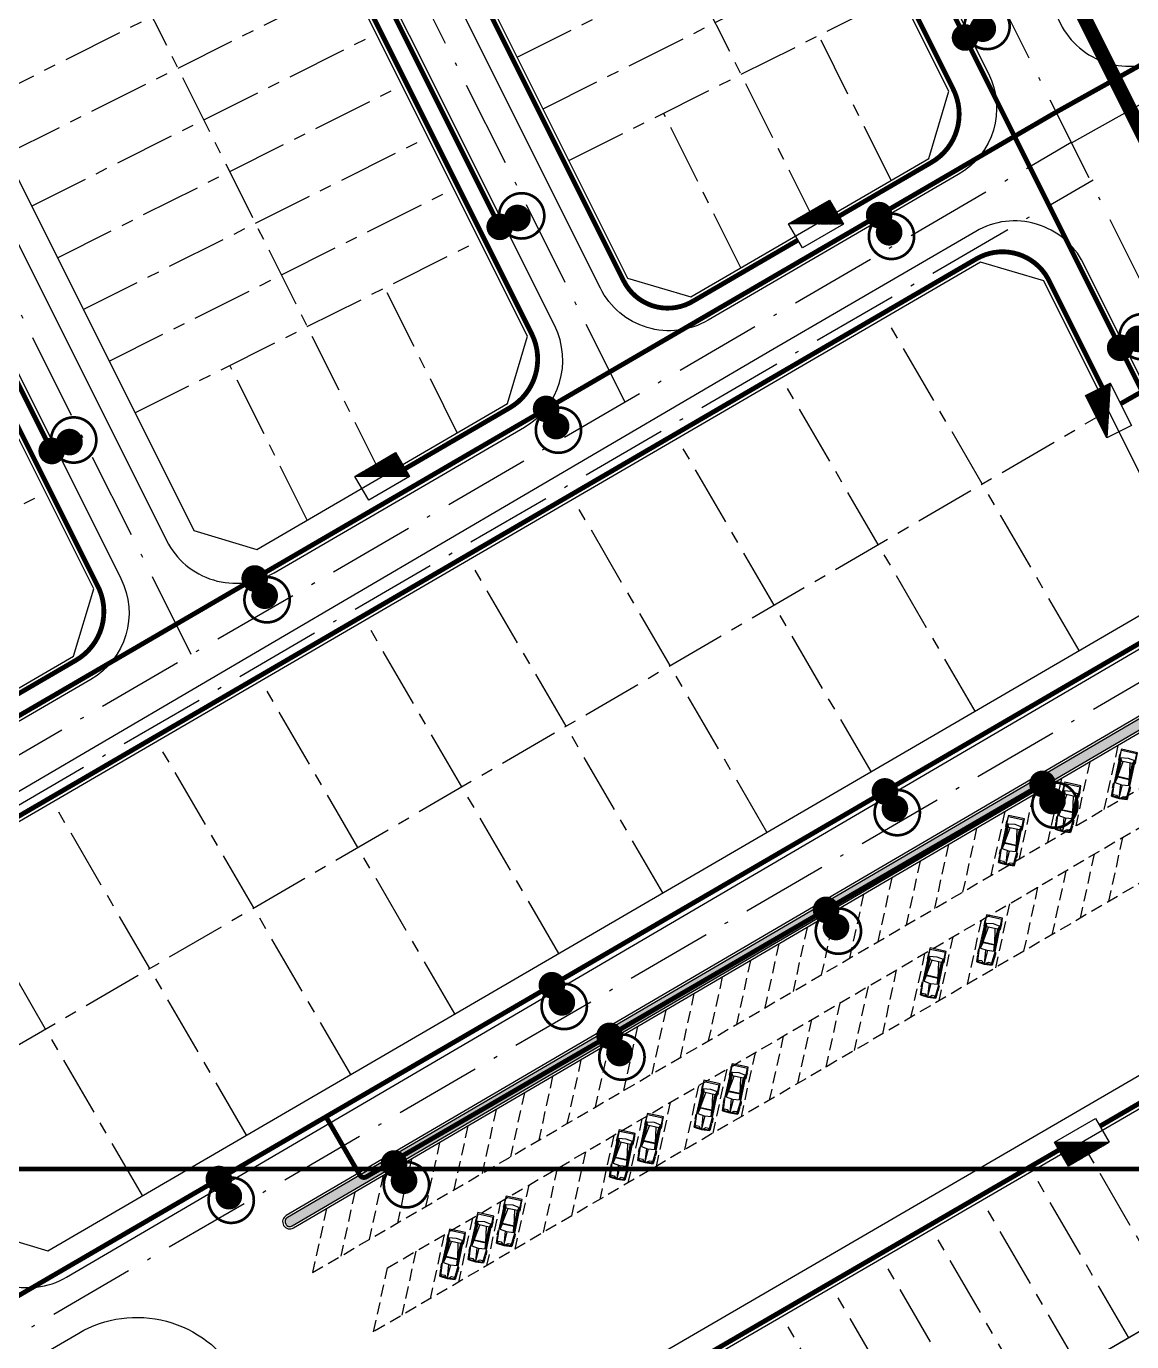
# Model space of a CAD drawing. Header units: metres. Extents: x 566107 to 571261, y 2062953 to 2068466.
# Drawn here: x 568811.7 to 568926.5, y 2066218.2 to 2066354.7 of the extents above; entities that cross this region are included whole.
import ezdxf

# ---------------------------------------------------------------- set-up
doc = ezdxf.new("R2010")
doc.units = ezdxf.units.M
for name, pattern in [('ACAD_ISO10W100', [18.5, 12, -3, 0.5, -3]), ('CENTER', [2, 1.25, -0.25, 0.25, -0.25]), ('HIDDEN', [0.375, 0.25, -0.125])]:
    doc.linetypes.add(name, pattern=pattern)
for name, color, linetype in [('BoThamCo', 94, 'CONTINUOUS'), ('ChiaLo', 128, 'CENTER'), ('Dien', 1, 'CONTINUOUS'), ('Dien CS', 2, 'CONTINUOUS'), ('DIEN HOA', 251, 'CONTINUOUS'), ('Dien SH', 6, 'CONTINUOUS'), ('hacth sdd', 8, 'CONTINUOUS'), ('Khung ban ve', 7, 'CONTINUOUS'), ('LogDg', 7, 'CONTINUOUS'), ('TimDg', 222, 'CONTINUOUS'), ('ViaHeS', 32, 'CONTINUOUS')]:
    doc.layers.add(name, color=color, linetype=linetype)
doc.styles.get("Standard").update_dxf_attribs({"font": 'VHARIALN.TTF'})
doc.linetypes.add('DD0', pattern='A,12.7,-5.08,["0,4kV",Standard,S=2.54,R=0,X=-2.54,Y=-1.27],-9.35', length=27.13)
doc.linetypes.add('DIEN22KV', pattern='A,12.7,-5.08,["22KV",Standard,S=2.54,R=0,X=-2.54,Y=-1.27],-9.08', length=26.86)
doc.linetypes.add('DIENCS_LINE', pattern='A,12.7,-5.08,["CS",Standard,S=2.54,R=0,X=-2.54,Y=-1.27],-6.35', length=24.13)
pattern_1 = [(0, (568838.590178164, 2066230.129243872), (0.3175, 0.3175), [0.15875, -0.4762500000000001]), (90, (568838.6695531639, 2066230.049868872), (-0.3175, 0.3175), [0.15875, -0.4762500000000001])]

# ---------------------------------------------------------------- blocks, each defined once
blk = doc.blocks.new('mb-«t«-1')
at = {"color": 251}
blk.add_wipeout([(859.1008053915066, 6.912159733474255e-10), (876.4170112080319, 536.8023803266333), (817.9421219586802, 536.8023803263932), (817.9421219590149, 623.3834094121194), (911.0494228420575, 623.3834094120466), (911.0494228420939, 1194.8182013719052), (821.250902964377, 1195.2694367584772), (825.48385027123, 3652.3221924818645), (893.7332170252776, 3652.322192481959), (893.7332170251393, 4180.466469899417), (783.1019020833337, 4180.466469899933), (762.6167174240763, 4262.407208536548), (850.4427024826291, 4284.363704801392), (807.1521879407155, 5028.960554932004), (-4.147295840084553e-10, 5098.225378200084), (-850.4427024835895, 5028.960554931771), (-893.7332170259833, 4310.338013527384), (-805.5796729880967, 4304.72313811096), (-805.5796729881549, 4206.440778624899), (-919.7075257516917, 4206.4407786253), (-919.7075257514298, 3695.6127070240836), (-845.4794587780998, 3678.296501207391), (-824.4683937580339, 1194.8182013719925), (-893.7173196602234, 1195.8674275223239), (-902.3913199349045, 623.3834094114573), (-813.5035004546444, 624.4862034761973), (-813.5035004547462, 536.8023803267861), (-885.0751141174333, 536.8023803265896), (-859.1008053922778, -1.4551915228366852e-11)], dxfattribs=at).dxf.layer = 'DIEN HOA'
at = {"layer": 'DIEN HOA', "color": 251, "linetype": 'Continuous'}
for p, q in [((-919.7075257513208, 4206.440778624732), (-919.7075257512041, 4180.466469899286)), ((-919.7075257513208, 4206.440778624732), (-815.8102908495348, 4206.440778624732)), ((-919.7075257512041, 4180.466469899286), (-919.7075257513208, 4128.517852448392)), ((-919.7075257513208, 4128.517852448392), (-919.7075257512041, 4180.466469899286)), ((-893.7332170257578, 4310.338013526982), (-850.4427024836186, 5028.960554931313)), ((-893.7332170257578, 4310.338013526982), (-807.1521879411303, 4301.679910618346)), ((-4.656613e-10, 5098.22537819948), (-850.4427024836186, 5028.960554931313)), ((-763.8616733985252, 4959.695731663611), (-850.4427024836186, 3600.37357503036)), ((-850.4427024833858, 4500.816277513746), (-763.8616733987583, 4500.816277513279)), ((-8.658102908637373, 5020.302452023141), (-763.8616733985252, 4959.695731663611)), ((-183.7687785296002, 4977.011937480419), (-711.9130559473997, 4977.011937480885)), ((-183.7687785296002, 4977.011937480419), (-711.9130559473997, 4977.011937480885)), ((-668.6225414049113, 4803.849879310932), (-711.9130559473997, 4977.011937480885)), ((-400.2213512419257, 4803.849879310465), (-668.6225414049113, 4803.849879310932)), ((-183.7687785296002, 4977.011937480419), (-400.2213512419257, 4803.849879310465)), ((-8.658102908637373, 5020.302452023141), (-58.90579129569232, 3623.416714868508)), ((-8.658102908637373, 5020.302452023141), (142.1995540964417, 3622.354830442462)), ((685.938747221604, 4977.011937480419), (-8.658102908637373, 5020.302452023141)), ((807.1521879405483, 5028.960554931778), (-4.656613e-10, 5098.22537819948)), ((337.6660134306877, 4803.849879310932), (164.5039552609669, 4977.011937480419)), ((685.938747221604, 4977.011937480419), (207.7944698036881, 4977.011937480885)), ((685.938747221604, 4977.011937480419), (207.7944698036881, 4977.011937480885)), ((642.6482326791155, 4803.849879310932), (337.6660134306877, 4803.849879310932)), ((685.938747221604, 4977.011937480419), (642.6482326791155, 4803.849879310932)), ((720.5711588556876, 4959.695731663611), (685.938747221604, 4977.011937480419)), ((720.5711588556876, 4959.695731663611), (833.1264966658784, 3557.083060488105)), ((850.4427024831531, 4284.363704801071), (781.1778792151018, 4267.047498984262)), ((783.1019020834938, 4180.466469899286), (824.4683937575902, 4180.466469899286)), ((807.1521879405483, 5028.960554931778), (850.4427024831531, 4284.363704801071)), ((824.4683937575902, 4180.466469899286), (824.468393757357, 4163.150264082011)), ((824.4683937575902, 4180.466469899286), (893.7332170252921, 4180.466469899286)), ((893.7332170252921, 4180.466469899286), (893.7332170254085, 3652.322192481253)), ((-919.7075257513208, 4128.517852448392), (-919.7075257514371, 4041.936823363417)), ((-919.7075257514371, 4041.936823363417), (-919.7075257513208, 4128.517852448392)), ((-919.7075257514371, 4041.936823363417), (-919.7075257515534, 3938.03958846163)), ((-919.7075257515534, 3938.03958846163), (-919.7075257514371, 4041.936823363417)), ((-919.7075257514371, 3834.14235355938), (-919.7075257515534, 3938.03958846163)), ((-919.7075257515534, 3938.03958846163), (-919.7075257514371, 3834.14235355938)), ((-919.7075257513208, 3756.219427383506), (-919.7075257514371, 3834.14235355938)), ((-919.7075257514371, 3834.14235355938), (-919.7075257513208, 3756.219427383506)), ((-919.7075257515534, 3695.612707023975), (-919.7075257513208, 3756.219427383506)), ((-919.7075257513208, 3756.219427383506), (-919.7075257515534, 3695.612707023975)), ((-919.7075257515534, 3695.612707023975), (-919.7075257513208, 3678.2965012067)), ((-919.7075257513208, 3678.2965012067), (-824.4683937579393, 3678.2965012067)), ((-850.4427024836186, 3600.37357503036), (-807.1521879408974, 112.5553378104232)), ((43.29051454213913, 3635.005986664444), (-746.5454675814833, 3539.766854671296)), ((-746.5454675814833, 3539.766854671296), (-737.8873646729623, 848.4940850320273)), ((-746.5454675814833, 3539.766854671296), (-633.9901297710603, 2881.751033625566)), ((-703.2549530391113, 3548.424957579468), (-616.6739239542512, 2916.383445259649)), ((-642.6482326795813, 2907.725342350547), (-341.5447812121129, 1229.450613005552)), ((-633.9901297710603, 2881.751033625566), (-633.9901297710603, 1437.24508280959)), ((608.0158210452646, 2916.383445259649), (-616.6739239542512, 2916.383445259649)), ((-616.6739239542512, 2916.383445259649), (-616.6739239541348, 2890.409136534203)), ((-616.6739239541348, 2890.409136534203), (-616.6739239542512, 1229.450613005087)), ((-616.6739239541348, 2890.409136534203), (608.0158210453808, 2890.409136534203)), ((737.8873646724969, 3539.76685467083), (43.29051454213913, 3635.005986664444)), ((633.9901297703618, 2907.725342351012), (382.8866783033591, 1229.450613005552)), ((737.8873646724969, 3539.76685467083), (608.0158210452646, 2916.383445259649)), ((608.0158210452646, 2916.383445259649), (608.0158210450318, 1238.108715913724)), ((608.0158210453808, 2890.409136534203), (608.0158210452646, 1229.450613005087)), ((729.2292617637431, 3479.1601343113), (633.9901297704782, 2890.409136534203)), ((633.9901297704782, 2890.409136534203), (642.6482326791155, 1445.903185717761)), ((729.2292617638595, 848.4940850320273), (737.8873646724969, 3539.76685467083)), ((833.1264966658784, 3557.083060488105), (815.8102908488361, 112.5553378099575)), ((859.0013357762946, 3652.322192481253), (824.4683937574736, 3652.322192481253)), ((893.7332170254085, 3652.322192481253), (859.0013357762946, 3652.322192481253)), ((-633.9901297710603, 1437.24508280959), (-746.5454675814833, 1160.18578973785)), ((642.6482326791155, 1445.903185717761), (729.2292617639757, 1134.211481011938)), ((-893.7332170257578, 1194.818201371468), (-902.3913199347444, 623.3834094107151)), ((-902.3913199343953, 1099.57906937832), (-902.3913199345114, 1012.998040292877)), ((-815.8102908496512, 623.3834094111808), (-902.3913199347444, 623.3834094107151)), ((-824.4683937579393, 1194.818201371468), (-893.7332170257578, 1194.818201371468)), ((-885.0751141172368, 536.8023803262039), (-859.1008053921395, -4.656613e-10)), ((-815.8102908495348, 536.8023803262039), (-885.0751141172368, 536.8023803262039)), ((-859.1008053921395, -4.656613e-10), (859.1008053914412, 0)), ((815.8102908488361, 112.5553378099575), (-807.1521879408974, 112.5553378104232)), ((-737.8873646729623, 848.4940850320273), (-616.6739239542512, 1229.450613005087)), ((-17.31620581750758, 761.9130559470503), (-737.8873646729623, 874.4683937574736)), ((-616.6739239542512, 1229.450613005087), (608.0158210452646, 1229.450613005087)), ((746.545467580785, 874.4683937574736), (-17.31620581750758, 761.9130559470503)), ((729.2292617638595, 848.4940850320273), (608.0158210450318, 1238.108715913724)), ((815.8102908486034, 536.8023803262039), (876.4170112080175, 536.8023803262039)), ((911.0494228422176, 1194.818201371468), (824.468393757357, 1194.818201371468)), ((824.468393757357, 623.3834094111808), (911.049422842334, 623.3834094111808)), ((859.1008053914412, 0), (876.4170112080175, 536.8023803262039)), ((911.049422842334, 623.3834094111808), (911.0494228422176, 1194.818201371468))]:
    blk.add_line(p, q, dxfattribs=at)
blk = doc.blocks.new('TCT')
at = {"layer": 'Dien SH', "linetype": 'ACAD_ISO10W100'}
h = blk.add_hatch(dxfattribs=at)
h.set_pattern_fill('ANSI31', color=8, scale=0.2, angle=359.8821450780735, style=0)
h.set_pattern_definition([(44.88214507807346, (4489.845164539991, -1045.592616699636), (-0.01764126996163365, 0.01771399430226742), [])])
h.paths.add_polyline_path([(-0.8581047976622358, 0.5049081214237958), (-2.414953387225978, -0.262628068914637), (-2.417317806510255, -1.412101125111803), (2.405679001938552, -1.422021833481267)])
h.paths.add_polyline_path([(-0.8581047976622358, 0.5049081214237958), (-2.411488130805083, 1.422021833714098), (-2.414953387225978, -0.262628068914637)])
at = {"layer": 'Dien SH', "color": 4, "linetype": 'ACAD_ISO10W100'}
blk.add_line((-2.411508536781184, 1.412101365625858), (2.4115085368976, -1.412101365625858), dxfattribs=at)
at = {"layer": 'Dien SH', "color": 4, "linetype": 'Continuous'}
blk.add_lwpolyline([(-2.411508536781184, 1.412101365625858), (2.411508677410893, 1.412101125577465), (2.4115085368976, -1.412101365625858), (-2.411508677876554, -1.412101125344634)], close=True, dxfattribs=at)
blk = doc.blocks.new('CS01')
at = {"layer": 'Dien CS', "color": 7, "linetype": 'Continuous', "ltscale": 20}
for points, const_width in [([(0.5112130906200036, 0.4653365048579872, -1), (-0.5112130906200036, -0.4653365048579872, -1)], 1.3825728), ([(1.738124508876354, -0.965459703002125, -1), (-1.738124508527108, -4.129747934872285, -1)], 0.2765145599999999), ([(0.5112130909692496, -1.592490859562531, -1), (-0.511213090736419, -2.523163869744167, -1)], 1.3825728)]:
    blk.add_lwpolyline(points, format="xyb", close=True, dxfattribs=dict(at, const_width=const_width))
blk = doc.blocks.new('cs12')
at = {"layer": 'Dien CS', "color": 7, "linetype": 'Continuous', "ltscale": 20}
for points, const_width in [([(1.738124508876354, 0.9654597032349557, 1), (-1.738124508876354, 4.129747934639454, 1)], 0.2765145599999999), ([(0.5112130908528343, 1.592490859562531, 1), (-0.5112130909692496, 2.523163869744167, 1)], 1.3825728), ([(0.5112130906200036, 0.4653365048579872, -1), (-0.5112130905035883, -0.4653365048579872, -1)], 1.3825728)]:
    blk.add_lwpolyline(points, format="xyb", close=True, dxfattribs=dict(at, const_width=const_width))

msp = doc.modelspace()

# ---------------------------------------------------------------- hatches: boundary and pattern name
at = {"layer": 'hacth sdd'}
h = msp.add_hatch(dxfattribs=at)
h.set_pattern_fill('CROSS', color=64, scale=0.05, style=0)
h.set_pattern_definition(pattern_1)
edge = h.paths.add_edge_path()
edge.add_line((568933.7143978506, 2066286.586560619), (568838.8331103023, 2066231.056152301))
edge.add_arc((568839.0856665111, 2066230.624625522), 0.4999999999453897, 120.3388151752436, 210.1574367655024)
edge.add_arc((568839.0856665112, 2066230.624625522), 0.5000000000582983, 210.1574367588006, 300.3388151752436)
edge.add_line((568839.33822272, 2066230.193098743), (568934.2195102683, 2066285.72350706))
edge.add_arc((568937.6290190874, 2066279.897895538), 6.749999999833656, 26.571817897282926, 120.3388151815671, ccw=False)
edge.add_line((568943.6660460724, 2066282.91730031), (568948.6265153522, 2066272.999290257))
edge.add_arc((568949.073702536, 2066273.22294987), 0.4999999998949919, 206.5718179198222, 300.157436777037)
edge.add_arc((568949.073702536, 2066273.22294987), 0.5000000000161244, 300.157436777037, 386.5718179078876)
edge.add_line((568949.5208897202, 2066273.446609483), (568944.5604204404, 2066283.364619536))
edge.add_arc((568937.6290190875, 2066279.897895537), 7.749999999986018, 26.57181790134568, 120.3388151821101)
h = msp.add_hatch(dxfattribs=at)
h.set_pattern_fill('CROSS', color=64, scale=0.05, style=0)
h.set_pattern_definition(pattern_1)
edge = h.paths.add_edge_path()
edge.add_line((568933.7143978506, 2066286.586560619), (568838.8331103023, 2066231.056152301))
edge.add_arc((568839.0856665111, 2066230.624625522), 0.4999999999453897, 120.3388151752436, 210.1574367655024)
edge.add_arc((568839.0856665112, 2066230.624625522), 0.5000000000582983, 210.1574367588006, 300.3388151752436)
edge.add_line((568839.33822272, 2066230.193098743), (568934.2195102683, 2066285.72350706))
edge.add_arc((568937.6290190874, 2066279.897895538), 6.749999999833656, 26.571817897282926, 120.3388151815671, ccw=False)
edge.add_line((568943.6660460724, 2066282.91730031), (568948.6265153522, 2066272.999290257))
edge.add_arc((568949.073702536, 2066273.22294987), 0.4999999998949919, 206.5718179198222, 300.157436777037)
edge.add_arc((568949.073702536, 2066273.22294987), 0.5000000000161244, 300.157436777037, 386.5718179078876)
edge.add_line((568949.5208897202, 2066273.446609483), (568944.5604204404, 2066283.364619536))
edge.add_arc((568937.6290190875, 2066279.897895537), 7.749999999986018, 26.57181790134568, 120.3388151821101)

# ---------------------------------------------------------------- linework, layer by layer
at = {"layer": 'BoThamCo'}
msp.add_lwpolyline([(568933.7143978506, 2066286.586560619), (568838.8331103023, 2066231.056152301, 0.4132866684418166), (568838.6533423905, 2066230.373436639, 0.4151410640959912), (568839.33822272, 2066230.193098743), (568934.2195102683, 2066285.72350706, -0.4336040298207842), (568943.6660460724, 2066282.91730031), (568948.6265153522, 2066272.999290257, 0.4326641440931852), (568949.3248914188, 2066272.790625749, 0.3960005966474293), (568949.5208897202, 2066273.446609483), (568944.5604204404, 2066283.364619536, 0.4336040298239282)], format="xyb", close=True, dxfattribs=at)
at = {"layer": 'ChiaLo', "ltscale": 5}
for points in [[(568893.7094391424, 2066334.178027422), (568845.8683320584, 2066429.831997706)], [(568848.6731003547, 2066307.976039486), (568798.1336271199, 2066409.025149041)], [(568862.6839616842, 2066351.499866844), (568897.1173748571, 2066368.721657032)], [(568806.9047360822, 2066346.777310274), (568842.6797108073, 2066364.670079301)], [(568865.3678770382, 2066346.133620635), (568899.801290211, 2066363.355410823)], [(568809.5886514361, 2066341.411064066), (568845.3636261612, 2066359.303833092)], [(568868.0517923922, 2066340.767374427), (568902.485205565, 2066357.989164615)], [(568812.2725667901, 2066336.044817857), (568848.0475415152, 2066353.937586883)], [(568901.5041900863, 2066338.712986873), (568893.9886490678, 2066353.739631971)], [(568814.9564821441, 2066330.678571648), (568850.7314568692, 2066348.571340675)], [(568885.9146881984, 2066329.643067972), (568877.8899104416, 2066345.687885909)], [(568817.640397498, 2066325.312325439), (568853.4153722232, 2066343.205094466)], [(568820.324312852, 2066319.94607923), (568856.0992875772, 2066337.838848257)], [(568823.008228206, 2066314.579833022), (568858.7832029312, 2066332.472602048)], [(568856.4678512987, 2066312.510998937), (568848.9450848819, 2066327.552090566)], [(568921.0311082684, 2066289.913315787), (568900.9159230909, 2066324.487573917)], [(568840.8783494108, 2066303.441080036), (568832.8463462557, 2066319.500344504)], [(568910.2266526027, 2066283.627320419), (568890.1114674251, 2066318.201578549)], [(568800.6579078314, 2066243.019201354), (568924.0747977855, 2066314.82272599)], [(568899.4221969369, 2066277.341325051), (568879.3070117594, 2066311.915583181)], [(568777.9646640113, 2066288.392291613), (568813.7396387451, 2066306.285060644)], [(568888.6177412713, 2066271.055329683), (568868.5025560936, 2066305.629587813)], [(568877.8132856055, 2066264.769334315), (568857.6981004279, 2066299.343592445)], [(568867.0088299398, 2066258.483338947), (568846.8936447621, 2066293.057597077)], [(568856.204374274, 2066252.197343579), (568836.0891890964, 2066286.77160171)], [(568845.3999186083, 2066245.911348211), (568825.2847334306, 2066280.485606342)], [(568834.5954629426, 2066239.625352843), (568814.4802777648, 2066274.199610974)], [(568823.7910072769, 2066233.339357475), (568803.6758220992, 2066267.913615606)], [(568961.8479400676, 2066239.2987415), (568851.8181078561, 2066175.369228221)], [(568931.3657460451, 2066221.587982623), (568921.3181907401, 2066238.880947447)], [(568926.177856598, 2066218.573716032), (568916.130301293, 2066235.866680856)], [(568920.9899671508, 2066215.559449441), (568910.9424118459, 2066232.852414264)], [(568915.8020777038, 2066212.545182849), (568905.7545223988, 2066229.838147673)], [(568910.6141882567, 2066209.530916258), (568900.5666329517, 2066226.823881081)], [(568905.4262988096, 2066206.516649666), (568895.3787435046, 2066223.80961449)], [(568900.2384093625, 2066203.502383074), (568890.1908540576, 2066220.795347898)]]:
    msp.add_lwpolyline(points, dxfattribs=at)
at = {"layer": 'Dien CS', "color": 11, "linetype": 'DIENCS_LINE', "ltscale": 0.5, "const_width": 0.5}
msp.add_lwpolyline([(568814.5333578654, 2066426.535018335), (568860.8735728479, 2066333.88194618)], dxfattribs=at)
msp.add_lwpolyline([(568768.854285211, 2066406.622633209, 0.4306955768728146), (568767.7989907137, 2066403.728084664), (568769.5094110542, 2066400.308253761), (568814.3661057061, 2066310.621346447)], format="xyb", dxfattribs=at)
at = {"layer": 'Dien SH', "color": 6, "linetype": 'DD0', "ltscale": 0.45, "const_width": 0.5}
for points in [[(568896.0786324108, 2066334.977950916), (568905.698214802, 2066340.574591064, 0.4015485732311791), (568907.9099423783, 2066348.26066356), (568882.5570435182, 2066398.951493726)], [(568847.2292559551, 2066381.282384357), (568873.7438608035, 2066328.268828048, 0.4424746889948856), (568881.0290727117, 2066326.222168534), (568891.8431254606, 2066332.513747453)], [(568851.0422936238, 2066308.77596298), (568861.908218124, 2066315.097720706, 0.3927529169204461), (568864.224696266, 2066322.710597842), (568836.171125531, 2066378.801177368)], [(568806.0059548363, 2066282.573975044), (568816.8683083897, 2066288.893655205, 0.4042448936695908), (568819.0816755906, 2066296.7219107), (568788.4436459893, 2066357.979882172)], [(568935.7449143934, 2066218.927937669), (568963.485833824, 2066235.045961676, 0.3960005966630389), (568963.8778304269, 2066236.357929143), (568955.5860432397, 2066252.936608306, 0.4153422885144554), (568948.0008555965, 2066254.962374413), (568923.1854702622, 2066240.544143699)]]:
    msp.add_lwpolyline(points, format="xyb", dxfattribs=at)
msp.add_lwpolyline([(568925.330808114, 2066315.51876454), (568938.490824772, 2066323.03158416)], dxfattribs=at)
at = {"layer": 'LogDg'}
for points in [[(569089.7471574354, 2066440.63324781, 0.4127163668291806), (569092.8548556453, 2066451.481637788), (569062.9210314889, 2066505.777740049, 0.4157123446625925), (569052.0170155955, 2066508.90137321), (568894.5794884855, 2066421.052035678, 0.4010373898038528), (568891.3226523822, 2066410.487470304), (568919.0847927182, 2066354.979579525, 0.4275136513872872), (568930.1379465056, 2066351.572121761)], [(568831.1418049526, 2066426.685531277), (568858.6810577989, 2066438.689482429, -0.3988576539095415), (568869.0326603478, 2066434.934435493), (568911.6146208189, 2066349.795653608, -0.3958327164805437), (568908.4826629095, 2066339.302248176), (568882.5001597613, 2066324.185716676, -0.4328364540799716), (568871.3221277811, 2066327.522014497), (568827.1834176114, 2066415.773376732, -0.4297380397520337)], [(568779.4487126727, 2066394.966528067), (568826.2857889917, 2066301.320026564, 0.4328364540799716), (568837.4638209718, 2066297.983728743), (568863.4463241195, 2066313.100260243, 0.3958327164998583), (568866.5782820294, 2066323.593665674), (568821.2979554122, 2066414.12758683, 0.3988576539189693), (568810.9463528633, 2066417.882633766), (568783.4071000138, 2066405.878682613, 0.4297380397515082)], [(568781.2494501952, 2066275.118038627), (568731.7140077237, 2066374.159679395, -0.4297380397587368), (568735.6723950648, 2066385.071833941), (568763.2116479209, 2066397.075785099, -0.3988576539095415), (568773.5632504699, 2066393.320738164), (568821.5419432399, 2066297.391677742, -0.3958327165186791), (568818.4099853301, 2066286.89827231), (568792.4274821752, 2066271.781740806, -0.4328364540641865)]]:
    msp.add_lwpolyline(points, format="xyb", close=True, dxfattribs=at)
at = {"layer": 'TimDg', "linetype": 'ACAD_ISO10W100', "ltscale": 0.75}
for points in [[(569046.1840433407, 2066090.796183899), (568821.57940284, 2066539.872865387)], [(568920.2385280917, 2066342.612860127), (569103.3855185154, 2066444.807947124)], [(568873.8805475677, 2066315.700065481), (568819.3133312821, 2066424.802283284)], [(568828.84420878, 2066289.498077545), (568771.5786263434, 2066403.99543462)], [(568706.6297355595, 2066158.233749528), (568943.5426505578, 2066296.068873513)]]:
    msp.add_lwpolyline(points, dxfattribs=at)
for points in [[(568338.8474878361, 2066089.657951565), (568682.1622560618, 2066204.872701785, 0.05082929117719046), (568687.7039373681, 2066207.383150169), (568920.2160115128, 2066342.657879992)], [(568340.2791939727, 2066085.391780268), (568683.5939621984, 2066200.606530488, 0.05082929117633628), (568689.9668957004, 2066203.49354613), (568922.4789698452, 2066338.768275952)]]:
    msp.add_lwpolyline(points, format="xyb", dxfattribs=at)
at = {"layer": 'ViaHeS'}
for points in [[(568880.7095526442, 2066326.614737902), (568905.4102004832, 2066340.985490368), (568907.4953866213, 2066347.971760356), (568865.0874674438, 2066432.762562409), (568858.2673708524, 2066435.236554498), (568832.0923306219, 2066423.827243356), (568829.7454262872, 2066417.357491764), (568874.1511742495, 2066328.572211595)], [(568835.6732138564, 2066300.412749966), (568861.6729868527, 2066315.539329007), (568863.7581729906, 2066322.525598995), (568818.7297251476, 2066412.555911302), (568811.9096285562, 2066415.02990339), (568784.3576256834, 2066403.020394692), (568782.0107213486, 2066396.550643099), (568829.1148354617, 2066302.37022366)], [(568770.995020209, 2066391.749062638), (568764.1749236176, 2066394.223054726), (568736.6229207331, 2066382.213546022), (568734.2760163984, 2066375.743794429), (568784.0784966662, 2066276.168235719), (568790.636875061, 2066274.210762025), (568816.636648065, 2066289.337341071), (568818.721834203, 2066296.323611059)]]:
    msp.add_lwpolyline(points, close=True, dxfattribs=at)
at = {"layer": 'ViaHeS', "linetype": 'HIDDEN', "ltscale": 5}
for points in [[(568910.3846910924, 2066271.484224912), (568908.9329320985, 2066264.841182386)], [(568925.5225399529, 2066270.495080546), (568924.0707809589, 2066263.852038019)], [(568907.4503845675, 2066269.766886924), (568905.9986255736, 2066263.123844398)], [(568922.5882334278, 2066268.777742557), (568921.1364744338, 2066262.134700031)], [(568904.5160780424, 2066268.049548936), (568903.0643190487, 2066261.40650641)], [(568901.5817715175, 2066266.332210948), (568900.1300125236, 2066259.689168422)], [(568919.6539269029, 2066267.06040457), (568918.2021679089, 2066260.417362043)], [(568898.6474649926, 2066264.61487296), (568897.1957059987, 2066257.971830433)], [(568916.7196203779, 2066265.343066582), (568915.2678613839, 2066258.700024055)], [(568895.7131584676, 2066262.897534972), (568894.2613994736, 2066256.254492445)], [(568892.7788519425, 2066261.180196984), (568891.3270929486, 2066254.537154457)], [(568889.8445454175, 2066259.462858996), (568888.3927864236, 2066252.819816469)], [(568886.9102388924, 2066257.745521008), (568885.4584798985, 2066251.102478481)], [(568902.0480877529, 2066256.756376641), (568900.5963287589, 2066250.113334114)], [(568883.9759323674, 2066256.028183019), (568882.5241733735, 2066249.385140493)], [(568881.0416258423, 2066254.310845031), (568879.5898668484, 2066247.667802505)], [(568899.1137812278, 2066255.039038653), (568897.6620222338, 2066248.395996126)], [(568878.1073193173, 2066252.593507043), (568876.6555603234, 2066245.950464517)], [(568896.1794747029, 2066253.321700665), (568894.7277157089, 2066246.678658138)], [(568893.2451681779, 2066251.604362677), (568891.7934091839, 2066244.96132015)], [(568875.1730127924, 2066250.876169055), (568873.7212537983, 2066244.233126529)], [(568890.3108616528, 2066249.887024689), (568888.8591026588, 2066243.243982162)], [(568872.2387062673, 2066249.158831067), (568870.7869472734, 2066242.515788541)], [(568869.3043997424, 2066247.441493079), (568867.8526407485, 2066240.798450553)], [(568866.3700932174, 2066245.724155091), (568864.9183342234, 2066239.081112565)], [(568863.4357866924, 2066244.006817103), (568861.9840276985, 2066237.363774577)], [(568860.5014801675, 2066242.289479115), (568859.0497211735, 2066235.646436589)], [(568857.5671736425, 2066240.572141127), (568856.1154146485, 2066233.929098601)], [(568854.6328671175, 2066238.854803139), (568853.1811081236, 2066232.211760613)], [(568869.7707159776, 2066237.865658772), (568868.3189569836, 2066231.222616246)], [(568851.6985605926, 2066237.137465151), (568850.2468015987, 2066230.494422625)], [(568866.8364094526, 2066236.148320784), (568865.3846504586, 2066229.505278257)], [(568848.7642540677, 2066235.420127163), (568847.3124950737, 2066228.777084637)], [(568845.8299475427, 2066233.702789175), (568844.3781885487, 2066227.059746648)], [(568852.1648768277, 2066227.561630844), (568850.7131178337, 2066220.918588317)]]:
    msp.add_lwpolyline(points, dxfattribs=at)

# ---------------------------------------------------------------- block references
at = {"layer": 'Dien CS', "linetype": 'DIENCS_LINE', "ltscale": 0.5}
for name, p, rotation in [('cs12', (568909.1862647694, 2066353.533162098), 296.5718179019237), ('CS01', (568860.8735728479, 2066333.88194618), 116.5718179019237), ('CS01', (568900.2650653586, 2066335.099743086), 30.19069832117818), ('cs12', (568925.2897568932, 2066321.335684845), 296.5718179019237), ('CS01', (568865.6908072279, 2066314.984557909), 30.19069832117818), ('CS01', (568814.3661057061, 2066310.621346447), 116.5718179019237), ('CS01', (568835.4383313636, 2066297.383770879), 30.19069832117818), ('cs12', (568900.8645121576, 2066275.287593334), 210.190580269938), ('CS01', (568894.7541681775, 2066262.993491143), 30.11353098489206), ('cs12', (568866.2902125813, 2066255.172479395), 210.190580269938), ('CS01', (568872.2809003926, 2066249.918620778), 30.11353098489206), ('CS01', (568849.909483302, 2066236.669724591), 30.11353098489206), ('cs12', (568831.7159130049, 2066235.057365455), 210.190580269938)]:
    msp.add_blockref(name, p, dxfattribs=dict(at, rotation=rotation))
at = {"layer": 'Dien SH', "yscale": 1.016000000061467, "zscale": 1.016}
for p, xscale, rotation in [((568893.7094391424, 2066334.178027423), 1.015999999980336, 210.1906983371345), ((568924.0747977858, 2066314.822725991), 1.016000000124335, 296.5718178862793), ((568848.6731003548, 2066307.976039488), 1.015999999980336, 210.1906983371345), ((568921.3181907408, 2066238.880947448), 1.015999999975266, 30.15743677636981)]:
    msp.add_blockref('TCT', p, dxfattribs=dict(at, xscale=xscale, rotation=rotation))

# ---------------------------------------------------------------- next in the draw order: block references
at = {"layer": 'DIEN HOA', "zscale": 0.0009906}
for p, xscale, yscale, rotation in [((568926.2463182431, 2066279.489446813), 0.0009906, 0.0009906, 167.6724882213986), ((568920.3777051931, 2066276.054770837), 0.0009906, 0.0009906, 167.6724882213986), ((568914.509092143, 2066272.620094861), 0.0009906, 0.0009906, 167.6724882213986), ((568912.2546013218, 2066262.303865746), 0.0009905999999999951, 0.0009906000000000081, 167.6724882214), ((568906.3859882717, 2066258.86918977), 0.0009905999999999951, 0.0009906000000000081, 167.6724882214), ((568882.9115360717, 2066245.130485865), 0.0009905999999999951, 0.0009906000000000081, 167.6724882214), ((568874.1086164966, 2066239.978471901), 0.0009905999999999951, 0.0009906000000000081, 167.6724882214), ((568862.3713903966, 2066233.109119949), 0.0009905999999999951, 0.0009906000000000081, 167.6724882214)]:
    msp.add_blockref('mb-«t«-1', p, dxfattribs=dict(at, xscale=xscale, yscale=yscale, rotation=rotation))

# ---------------------------------------------------------------- next in the draw order: linework, layer by layer
at = {"layer": 'ViaHeS', "linetype": 'HIDDEN', "ltscale": 5}
for points in [[(568925.0562237175, 2066280.070914852), (568923.6044647236, 2066273.427872326)], [(568922.1219171926, 2066278.353576864), (568920.6701581987, 2066271.710534338)], [(568919.1876106675, 2066276.636238876), (568917.7358516736, 2066269.99319635)], [(568916.2533041425, 2066274.918900888), (568914.8015451486, 2066268.275858362)], [(568913.3189976175, 2066273.2015629), (568911.8672386236, 2066266.558520374)], [(568913.7853138528, 2066263.625728593), (568912.3335548588, 2066256.982686067)], [(568910.8510073278, 2066261.908390605), (568909.3992483338, 2066255.265348078)], [(568907.9167008027, 2066260.191052617), (568906.4649418087, 2066253.54801009)], [(568904.9823942778, 2066258.473714629), (568903.5306352838, 2066251.830672102)], [(568881.5079420777, 2066244.735010725), (568880.0561830837, 2066238.091968198)], [(568872.7050225026, 2066239.58299676), (568871.2532635086, 2066232.939954234)], [(568863.9021029277, 2066234.430982796), (568862.4503439337, 2066227.787940269)]]:
    msp.add_lwpolyline(points, dxfattribs=at)

# ---------------------------------------------------------------- next in the draw order: block references
at = {"layer": 'Dien CS', "linetype": 'DIENCS_LINE', "ltscale": 0.5, "rotation": 30.11353098489206}
msp.add_blockref('CS01', (568917.2274359629, 2066276.068361508), dxfattribs=at)
at = {"layer": 'DIEN HOA', "xscale": 0.0009905999999999951, "yscale": 0.0009906000000000081, "zscale": 0.0009906, "rotation": 167.6724882214}
for p in [(568885.8458425967, 2066246.847823853), (568877.0429230216, 2066241.695809889), (568859.4370838717, 2066231.391781961)]:
    msp.add_blockref('mb-«t«-1', p, dxfattribs=at)

# ---------------------------------------------------------------- next in the draw order: linework, layer by layer
at = {"layer": 'Dien CS', "color": 11, "linetype": 'DIENCS_LINE', "ltscale": 0.5, "const_width": 0.5}
msp.add_lwpolyline([(568842.8331600556, 2066241.525311122), (568846.3454363303, 2066235.46961314, 0.4142135623317004), (568847.0288103289, 2066235.287954178), (568917.2274359628, 2066276.068361508)], format="xyb", dxfattribs=at)
at = {"layer": 'Dien SH', "color": 6, "linetype": 'DD0', "ltscale": 0.45, "const_width": 0.5}
msp.add_lwpolyline([(568799.1147470471, 2066244.986841915), (568793.6584358693, 2066255.896243034, -0.3803588223667141), (568795.8205793925, 2066263.921927306), (568910.3661436284, 2066330.564144969, -0.4161976025842981), (568917.7506678677, 2066328.585022236), (568923.4260113919, 2066317.237685732)], format="xyb", dxfattribs=at)
msp.add_lwpolyline([(568871.3065757912, 2066210.401477784), (568918.9485334969, 2066238.082399463)], dxfattribs=at)
at = {"layer": 'Khung ban ve', "color": 250, "const_width": 0.5}
msp.add_lwpolyline([(569223.9280794318, 2066236.109092405), (567973.9280794318, 2066236.109092405)], dxfattribs=at)
at = {"layer": 'ViaHeS', "linetype": 'HIDDEN', "ltscale": 5}
for points in [[(568887.3765551278, 2066248.169686701), (568885.9247961338, 2066241.526644174)], [(568884.4422486027, 2066246.452348713), (568882.9904896087, 2066239.809306186)], [(568878.5736355527, 2066243.017672736), (568877.1218765586, 2066236.37463021)], [(568875.6393290276, 2066241.300334748), (568874.1875700336, 2066234.657292222)], [(568860.9677964028, 2066232.713644808), (568859.5160374087, 2066226.070602281)]]:
    msp.add_lwpolyline(points, dxfattribs=at)

# ---------------------------------------------------------------- next in the draw order: block references
at = {"layer": 'DIEN HOA', "xscale": 0.0009905999999999951, "yscale": 0.0009906000000000081, "zscale": 0.0009906, "rotation": 167.6724882214}
msp.add_blockref('mb-«t«-1', (568856.5027773466, 2066229.674443973), dxfattribs=at)

# ---------------------------------------------------------------- next in the draw order: linework, layer by layer
at = {"layer": 'Dien', "color": 10, "linetype": 'DIEN22KV', "const_width": 1.5}
msp.add_lwpolyline([(568832.1889035627, 2066534.286698877), (569052.4357790481, 2066093.922974733)], dxfattribs=at)
at = {"layer": 'Dien CS', "color": 11, "linetype": 'DIENCS_LINE', "ltscale": 0.5, "const_width": 0.5}
msp.add_lwpolyline([(568835.8259117601, 2066500.21055847), (568973.6002332645, 2066224.743253088)], dxfattribs=at)
for points in [[(569110.0232635719, 2066392.972216271), (568941.8372060613, 2066299.125253573), (568708.7018419616, 2066163.488538739, -0.05082877473974464), (568701.3130047909, 2066160.141315672), (568350.9599651854, 2066042.564556142)], [(568354.2756925226, 2066098.564793032), (568679.7442578687, 2066207.753068347, 0.05082929117720559), (568687.1331662771, 2066211.10033286), (568918.4559328066, 2066345.683127577), (568974.4552583228, 2066376.913063876)]]:
    msp.add_lwpolyline(points, format="xyb", dxfattribs=at)
at = {"layer": 'LogDg'}
for points in [[(568889.2413447195, 2066321.166134422), (568794.3976935571, 2066265.584786457, 0.3958327165057336), (568791.2657356471, 2066255.091381025), (568804.7121247433, 2066228.206541158, 0.4328364540703139), (568815.8901567232, 2066224.870243337), (568931.7897373424, 2066292.701859072, 0.3958327165092687), (568934.9216952524, 2066303.195264504), (568921.4753061553, 2066330.080104371, 0.4328364540642664), (568910.2972741756, 2066333.416402192), (568889.2413447195, 2066321.166134422)], [(568933.5881197464, 2066286.802324009), (568838.706832198, 2066231.271915691, 0.4132866684979278), (568838.4371803303, 2066230.247842198, 0.4151410641154823), (568839.4645008242, 2066229.977335353), (568934.3457883727, 2066285.50774367, -0.4336040298224646), (568943.4424524803, 2066282.805470504), (568948.4029217601, 2066272.88746045, 0.4326641440892424), (568949.4504858601, 2066272.574463689, 0.3960005966865445), (568949.7444833122, 2066273.558439289), (568944.7840140325, 2066283.476449342, 0.4336040298224646), (568933.5881197462, 2066286.802324008)], [(568747.0171258041, 2066111.631777173, -0.2699449570361327), (568731.575560217, 2066124.544051937), (568720.480008246, 2066155.221473286, -0.3624568435240875), (568723.9800231059, 2066164.857297198), (568817.1654171133, 2066219.07224084, -0.414383604057916), (568833.5757515602, 2066214.728496583), (568839.7029900948, 2066204.182834756, 0.4142135623498612), (568850.639198146, 2066201.284670949), (568948.0737645855, 2066257.89608518, -0.4326641440509916), (568959.2477816521, 2066254.557453055), (568976.279262281, 2066220.504546651, -0.3960005967106472), (568973.1432894581, 2066210.008806916), (568830.9200145364, 2066127.374265357, -0.0129992497524106), (568785.852160921, 2066102.733126933, -0.2781172685846299), (568765.2481628542, 2066104.139912225, 0.1108475370652029), (568747.017125681, 2066111.631776453)]]:
    msp.add_lwpolyline(points, format="xyb", dxfattribs=at)
at = {"layer": 'ViaHeS'}
for points in [[(568928.7172749164, 2066294.385101265), (568930.8024610545, 2066301.371371253), (568917.3471345163, 2066328.274080728), (568910.7887561216, 2066330.231554421), (568796.0154306997, 2066263.456826079), (568793.9302445618, 2066256.470556091), (568807.3855711009, 2066229.567846617), (568813.9439494957, 2066227.610372923)], [(568964.0889230156, 2066234.81809861), (568961.8479400675, 2066239.2987415), (568851.8181078562, 2066175.369228221), (568854.3299966822, 2066171.045987015)]]:
    msp.add_lwpolyline(points, close=True, dxfattribs=at)
at = {"layer": 'ViaHeS', "linetype": 'HIDDEN', "ltscale": 5}
msp.add_lwpolyline([(568842.8956410178, 2066231.985451187), (568841.4438820238, 2066225.342408661), (568936.871350461, 2066281.192475876, -0.4336040298155018), (568938.9705806398, 2066280.568874375), (568943.636178372, 2066271.240433334), (568945.3361396427, 2066279.019214153)], format="xyb", dxfattribs=at)
for points in [[(568938.8582261242, 2066272.969127247), (568937.1582648534, 2066265.190346428), (568934.7125777155, 2066270.080276847), (568847.7788113088, 2066219.201250329), (568849.2305703028, 2066225.844292856), (568936.7957501239, 2066277.092861626), (568938.8582261242, 2066272.969127247)], [(568858.0334898777, 2066230.99630682), (568856.5817308837, 2066224.353264293)], [(568855.0991833528, 2066229.278968832), (568853.6474243588, 2066222.635926305)]]:
    msp.add_lwpolyline(points, dxfattribs=at)
at = {"layer": 'ViaHeS'}
msp.add_lwpolyline([(568968.7296136024, 2066214.383638221), (568970.8162586798, 2066221.367398889), (568955.1206044032, 2066252.749441221), (568948.5607670688, 2066254.709424236), (568841.770552551, 2066192.662193044), (568829.1100691654, 2066214.452298915), (568819.5429296356, 2066216.984679198), (568728.839282304, 2066164.213607279), (568726.2181077166, 2066156.997301697), (568736.0640985462, 2066129.774716465, 0.2565942734314264), (568750.5257029631, 2066117.055055491, -0.0851726457280658), (568766.4871331964, 2066110.513034198, 0.2651954711210331), (568786.2925224873, 2066109.711280006, 0.0120879282705805), (568827.9057365246, 2066132.562174545)], format="xyb", close=True, dxfattribs=at)

doc.saveas('drawing.dxf')
